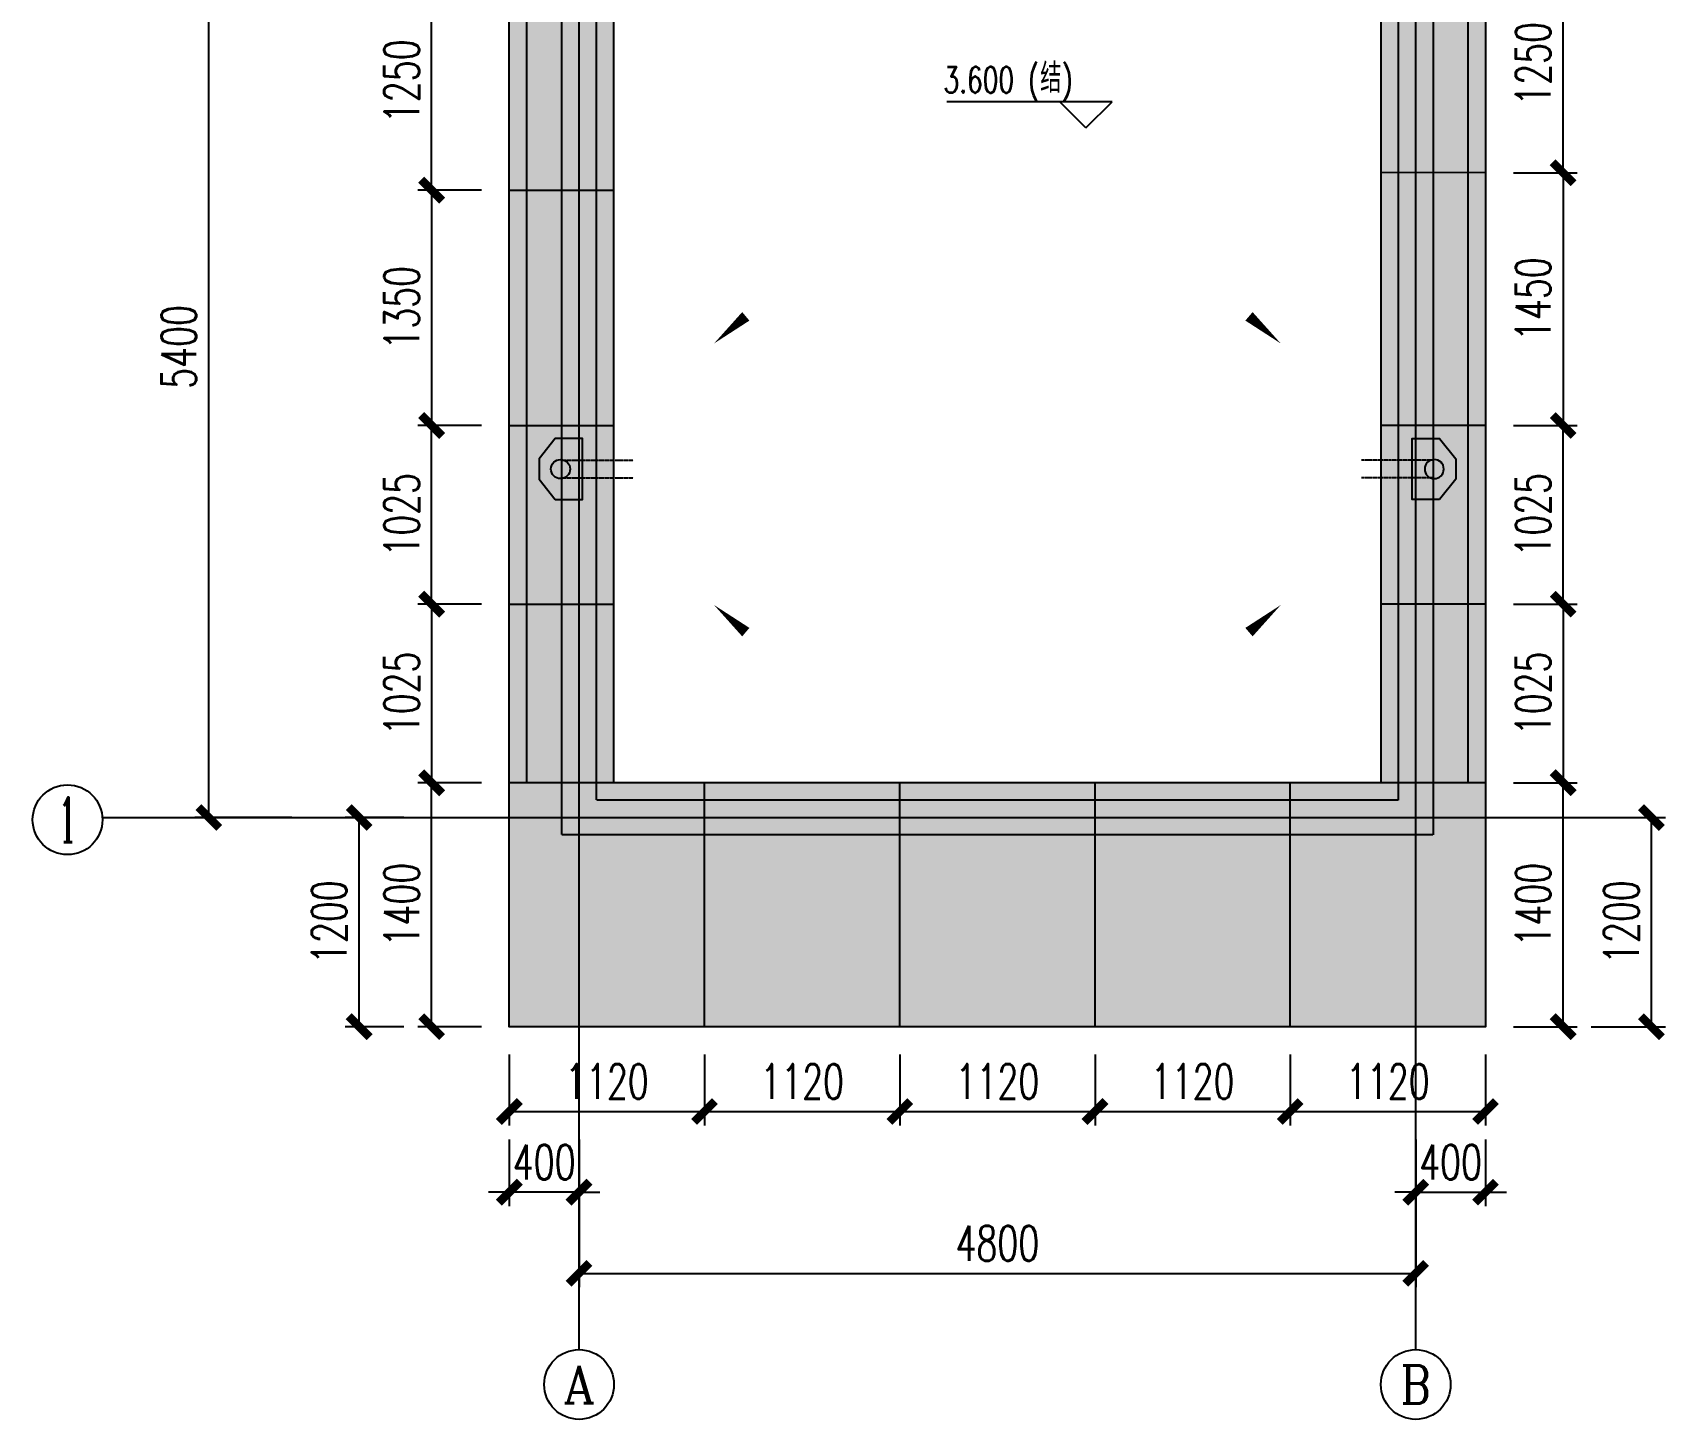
# Model space of a CAD drawing. Extents: x -202236 to 1002404, y -663931 to 1550022.
# Drawn here: x -152950 to -143584, y -348205 to -340249 of the extents above; entities that cross this region are included whole.
import ezdxf
from ezdxf.enums import TextEntityAlignment as Align

# ---------------------------------------------------------------- set-up
doc = ezdxf.new("R2010")
doc.units = 0
doc.linetypes.add('DASH', pattern=[0.35, 0.25, -0.1])
doc.linetypes.add('DOTE', pattern=[2.42, 2, -0.2, 0.02, -0.2])
for name, color, linetype in [('!ZN1-填充-8', 8, 'Continuous'), ('!ZN3-铝板幕墙-3', 3, 'Continuous'), ('A-AXIS-D', 1, 'Continuous'), ('A-AXIS-DOTE', 14, 'DOTE'), ('A-AXIS-ELEV', 4, 'Continuous'), ('A-AXIS-SYMB', 3, 'Continuous'), ('A-DRAIN', 142, 'Continuous'), ('A-SFCE', 30, 'Continuous'), ('DIM', 173, 'Continuous'), ('PUB_TEXT', 7, 'Continuous')]:
    doc.layers.add(name, color=color, linetype=linetype)
doc.styles.add('_TCH_AXIS', font='COMPLEX', dxfattribs={"bigfont": 'GBCBIG'})
doc.styles.add('_TCH_DIM', font='SIMPLEX', dxfattribs={"bigfont": 'GBCBIG'})
doc.styles.add('DHTEXT-1', font='ROMANS.shx', dxfattribs={"width": 0.7, "bigfont": 'CHINESE.shx'})
doc.dimstyles.new('ZN80', dxfattribs={"dimscale": 80, "dimtxt": 2.5, "dimasz": 1.5, "dimexe": 1, "dimexo": 2, "dimgap": 0.9, "dimtad": 1, "dimdec": 0, "dimdsep": 46, "dimtxsty": 'DHTEXT-1', "dimblk": 'ARCHTICK', "dimcen": 2.5, "dimclrd": 173, "dimclre": 173, "dimclrt": 7, "dimazin": 2, "dimtfac": 0.4, "dimtdec": 0, "dimtix": 1, "dimtmove": 2, "dimatfit": 3, "dimfxl": 0, "dimtolj": 1, "dimtzin": 0, "dimarcsym": 0})

# ---------------------------------------------------------------- blocks, each defined once
blk = doc.blocks.new('A$C3AB27A69')
at = {"layer": 'A-DRAIN', "linetype": 'DASH', "ltscale": 0.1}
for points in [[(-50, -20), (-50, 390)], [(50, -20), (50, 390)]]:
    blk.add_lwpolyline(points, dxfattribs=at)
at = {"layer": 'A-DRAIN'}
blk.add_lwpolyline([(175, -57), (175, 100), (-175, 100), (-175, -57), (-58.8, -150), (58.8, -150)], close=True, dxfattribs=at)
blk.add_circle((0.6, -26.6), 55, dxfattribs=at)
blk = doc.blocks.new('_ArchTick')
at = {"color": 0, "linetype": 'ByBlock', "const_width": 0.4}
blk.add_lwpolyline([(-0.5, -0.5), (0.5, 0.5)], dxfattribs=at)
blk = doc.blocks.new('*D296')
at = {"layer": 'Defpoints', "color": 0, "ltscale": 800, "transparency": 16777216}
for p in [(-145735.6, -345952.3), (-144615.6, -345952.3), (-144615.6, -346438.9)]:
    blk.add_point(p, dxfattribs=at)
at = {"layer": 'DIM', "color": 173, "linetype": 'ByBlock', "lineweight": -2, "ltscale": 800, "transparency": 16777216}
for p, q in [((-145735.6, -346112.3), (-145735.6, -346518.9)), ((-144615.6, -346112.3), (-144615.6, -346518.9)), ((-145735.6, -346438.9), (-144615.6, -346438.9))]:
    blk.add_line(p, q, dxfattribs=at)
at = {"layer": 'DIM', "color": 173, "lineweight": -2, "ltscale": 800, "transparency": 16777216, "xscale": 120, "yscale": 120, "zscale": 120, "rotation": 180}
blk.add_blockref('_ArchTick', (-145735.6, -346438.9), dxfattribs=at)
at = {"layer": 'DIM', "color": 173, "lineweight": -2, "ltscale": 800, "transparency": 16777216, "xscale": 120, "yscale": 120, "zscale": 120}
blk.add_blockref('_ArchTick', (-144615.6, -346438.9), dxfattribs=at)
at = {"layer": 'DIM', "color": 7, "ltscale": 800, "transparency": 16777216, "insert": (-145175.6, -346266.9), "char_height": 200, "attachment_point": 5, "style": 'DHTEXT-1'}
blk.add_mtext('\\A1;1120', dxfattribs=at)
blk = doc.blocks.new('*D297')
at = {"layer": 'Defpoints', "color": 0, "ltscale": 800, "transparency": 16777216}
for p in [(-150215.6, -345952.3), (-149095.6, -345952.3), (-149095.6, -346438.9)]:
    blk.add_point(p, dxfattribs=at)
at = {"layer": 'DIM', "color": 173, "linetype": 'ByBlock', "lineweight": -2, "ltscale": 800, "transparency": 16777216}
for p, q in [((-150215.6, -346112.3), (-150215.6, -346518.9)), ((-149095.6, -346112.3), (-149095.6, -346518.9)), ((-150215.6, -346438.9), (-149095.6, -346438.9))]:
    blk.add_line(p, q, dxfattribs=at)
at = {"layer": 'DIM', "color": 173, "lineweight": -2, "ltscale": 800, "transparency": 16777216, "xscale": 120, "yscale": 120, "zscale": 120, "rotation": 180}
blk.add_blockref('_ArchTick', (-150215.6, -346438.9), dxfattribs=at)
at = {"layer": 'DIM', "color": 173, "lineweight": -2, "ltscale": 800, "transparency": 16777216, "xscale": 120, "yscale": 120, "zscale": 120}
blk.add_blockref('_ArchTick', (-149095.6, -346438.9), dxfattribs=at)
at = {"layer": 'DIM', "color": 7, "ltscale": 800, "transparency": 16777216, "insert": (-149655.6, -346266.9), "char_height": 200, "attachment_point": 5, "style": 'DHTEXT-1'}
blk.add_mtext('\\A1;1120', dxfattribs=at)
blk = doc.blocks.new('*D298')
at = {"layer": 'Defpoints', "color": 0, "ltscale": 800, "transparency": 16777216}
for p in [(-149095.6, -345952.3), (-147975.6, -345952.3), (-147975.6, -346438.9)]:
    blk.add_point(p, dxfattribs=at)
at = {"layer": 'DIM', "color": 173, "linetype": 'ByBlock', "lineweight": -2, "ltscale": 800, "transparency": 16777216}
for p, q in [((-149095.6, -346112.3), (-149095.6, -346518.9)), ((-147975.6, -346112.3), (-147975.6, -346518.9)), ((-149095.6, -346438.9), (-147975.6, -346438.9))]:
    blk.add_line(p, q, dxfattribs=at)
at = {"layer": 'DIM', "color": 173, "lineweight": -2, "ltscale": 800, "transparency": 16777216, "xscale": 120, "yscale": 120, "zscale": 120, "rotation": 180}
blk.add_blockref('_ArchTick', (-149095.6, -346438.9), dxfattribs=at)
at = {"layer": 'DIM', "color": 173, "lineweight": -2, "ltscale": 800, "transparency": 16777216, "xscale": 120, "yscale": 120, "zscale": 120}
blk.add_blockref('_ArchTick', (-147975.6, -346438.9), dxfattribs=at)
at = {"layer": 'DIM', "color": 7, "ltscale": 800, "transparency": 16777216, "insert": (-148535.6, -346266.9), "char_height": 200, "attachment_point": 5, "style": 'DHTEXT-1'}
blk.add_mtext('\\A1;1120', dxfattribs=at)
blk = doc.blocks.new('*D299')
at = {"layer": 'Defpoints', "color": 0, "ltscale": 800, "transparency": 16777216}
for p in [(-147975.6, -345952.3), (-146855.6, -345952.3), (-146855.6, -346438.9)]:
    blk.add_point(p, dxfattribs=at)
at = {"layer": 'DIM', "color": 173, "linetype": 'ByBlock', "lineweight": -2, "ltscale": 800, "transparency": 16777216}
for p, q in [((-147975.6, -346112.3), (-147975.6, -346518.9)), ((-146855.6, -346112.3), (-146855.6, -346518.9)), ((-147975.6, -346438.9), (-146855.6, -346438.9))]:
    blk.add_line(p, q, dxfattribs=at)
at = {"layer": 'DIM', "color": 173, "lineweight": -2, "ltscale": 800, "transparency": 16777216, "xscale": 120, "yscale": 120, "zscale": 120, "rotation": 180}
blk.add_blockref('_ArchTick', (-147975.6, -346438.9), dxfattribs=at)
at = {"layer": 'DIM', "color": 173, "lineweight": -2, "ltscale": 800, "transparency": 16777216, "xscale": 120, "yscale": 120, "zscale": 120}
blk.add_blockref('_ArchTick', (-146855.6, -346438.9), dxfattribs=at)
at = {"layer": 'DIM', "color": 7, "ltscale": 800, "transparency": 16777216, "insert": (-147415.6, -346266.9), "char_height": 200, "attachment_point": 5, "style": 'DHTEXT-1'}
blk.add_mtext('\\A1;1120', dxfattribs=at)
blk = doc.blocks.new('*D300')
at = {"layer": 'Defpoints', "color": 0, "ltscale": 800, "transparency": 16777216}
for p in [(-146855.6, -345952.3), (-145735.6, -345952.3), (-145735.6, -346438.9)]:
    blk.add_point(p, dxfattribs=at)
at = {"layer": 'DIM', "color": 173, "linetype": 'ByBlock', "lineweight": -2, "ltscale": 800, "transparency": 16777216}
for p, q in [((-146855.6, -346112.3), (-146855.6, -346518.9)), ((-145735.6, -346112.3), (-145735.6, -346518.9)), ((-146855.6, -346438.9), (-145735.6, -346438.9))]:
    blk.add_line(p, q, dxfattribs=at)
at = {"layer": 'DIM', "color": 173, "lineweight": -2, "ltscale": 800, "transparency": 16777216, "xscale": 120, "yscale": 120, "zscale": 120, "rotation": 180}
blk.add_blockref('_ArchTick', (-146855.6, -346438.9), dxfattribs=at)
at = {"layer": 'DIM', "color": 173, "lineweight": -2, "ltscale": 800, "transparency": 16777216, "xscale": 120, "yscale": 120, "zscale": 120}
blk.add_blockref('_ArchTick', (-145735.6, -346438.9), dxfattribs=at)
at = {"layer": 'DIM', "color": 7, "ltscale": 800, "transparency": 16777216, "insert": (-146295.6, -346266.9), "char_height": 200, "attachment_point": 5, "style": 'DHTEXT-1'}
blk.add_mtext('\\A1;1120', dxfattribs=at)
blk = doc.blocks.new('*D301')
at = {"layer": 'Defpoints', "color": 0, "ltscale": 800, "transparency": 16777216}
for p in [(-150215.6, -346438.9), (-149815.6, -346438.9), (-150215.6, -346901.9)]:
    blk.add_point(p, dxfattribs=at)
at = {"layer": 'DIM', "color": 173, "linetype": 'ByBlock', "lineweight": -2, "ltscale": 800, "transparency": 16777216}
for p, q in [((-150215.6, -346598.9), (-150215.6, -346981.9)), ((-149815.6, -346598.9), (-149815.6, -346981.9)), ((-150215.6, -346901.9), (-150335.6, -346901.9)), ((-149815.6, -346901.9), (-150215.6, -346901.9)), ((-149815.6, -346901.9), (-149695.6, -346901.9))]:
    blk.add_line(p, q, dxfattribs=at)
at = {"layer": 'DIM', "color": 173, "lineweight": -2, "ltscale": 800, "transparency": 16777216, "xscale": 120, "yscale": 120, "zscale": 120}
blk.add_blockref('_ArchTick', (-150215.6, -346901.9), dxfattribs=at)
at = {"layer": 'DIM', "color": 173, "lineweight": -2, "ltscale": 800, "transparency": 16777216, "xscale": 120, "yscale": 120, "zscale": 120, "rotation": 180}
blk.add_blockref('_ArchTick', (-149815.6, -346901.9), dxfattribs=at)
at = {"layer": 'DIM', "color": 7, "ltscale": 800, "transparency": 16777216, "insert": (-150015.6, -346729.9), "char_height": 200, "attachment_point": 5, "style": 'DHTEXT-1'}
blk.add_mtext('\\A1;400', dxfattribs=at)
blk = doc.blocks.new('*D302')
at = {"layer": 'Defpoints', "color": 0, "ltscale": 800, "transparency": 16777216}
for p in [(-145015.6, -346438.9), (-144615.6, -346438.9), (-144615.6, -346901.9)]:
    blk.add_point(p, dxfattribs=at)
at = {"layer": 'DIM', "color": 173, "linetype": 'ByBlock', "lineweight": -2, "ltscale": 800, "transparency": 16777216}
for p, q in [((-145015.6, -346598.9), (-145015.6, -346981.9)), ((-144615.6, -346598.9), (-144615.6, -346981.9)), ((-145015.6, -346901.9), (-145135.6, -346901.9)), ((-145015.6, -346901.9), (-144615.6, -346901.9)), ((-144615.6, -346901.9), (-144495.6, -346901.9))]:
    blk.add_line(p, q, dxfattribs=at)
at = {"layer": 'DIM', "color": 173, "lineweight": -2, "ltscale": 800, "transparency": 16777216, "xscale": 120, "yscale": 120, "zscale": 120}
blk.add_blockref('_ArchTick', (-145015.6, -346901.9), dxfattribs=at)
at = {"layer": 'DIM', "color": 173, "lineweight": -2, "ltscale": 800, "transparency": 16777216, "xscale": 120, "yscale": 120, "zscale": 120, "rotation": 180}
blk.add_blockref('_ArchTick', (-144615.6, -346901.9), dxfattribs=at)
at = {"layer": 'DIM', "color": 7, "ltscale": 800, "transparency": 16777216, "insert": (-144815.6, -346729.9), "char_height": 200, "attachment_point": 5, "style": 'DHTEXT-1'}
blk.add_mtext('\\A1;400', dxfattribs=at)
blk = doc.blocks.new('*D313')
at = {"layer": 'Defpoints', "color": 0, "ltscale": 800, "transparency": 16777216}
for p in [(-144615.6, -341052.9), (-144615.6, -342502.9), (-144170, -342502.9)]:
    blk.add_point(p, dxfattribs=at)
at = {"layer": 'DIM', "color": 173, "linetype": 'ByBlock', "lineweight": -2, "ltscale": 800, "transparency": 16777216}
for p, q in [((-144455.6, -341052.9), (-144090, -341052.9)), ((-144170, -341052.9), (-144170, -342502.9)), ((-144455.6, -342502.9), (-144090, -342502.9))]:
    blk.add_line(p, q, dxfattribs=at)
at = {"layer": 'DIM', "color": 173, "lineweight": -2, "ltscale": 800, "transparency": 16777216, "xscale": 120, "yscale": 120, "zscale": 120}
for p, rotation in [((-144170, -341052.9), 90), ((-144170, -342502.9), 270)]:
    blk.add_blockref('_ArchTick', p, dxfattribs=dict(at, rotation=rotation))
at = {"layer": 'DIM', "color": 7, "ltscale": 800, "transparency": 16777216, "insert": (-144342, -341777.9), "char_height": 200, "attachment_point": 5, "rotation": 90, "style": 'DHTEXT-1'}
blk.add_mtext('\\A1;1450', dxfattribs=at)
blk = doc.blocks.new('*D314')
at = {"layer": 'Defpoints', "color": 0, "ltscale": 800, "transparency": 16777216}
for p in [(-144615.6, -339802.9), (-144170, -339802.9), (-144615.6, -341052.9)]:
    blk.add_point(p, dxfattribs=at)
at = {"layer": 'DIM', "color": 173, "linetype": 'ByBlock', "lineweight": -2, "ltscale": 800, "transparency": 16777216}
for p, q in [((-144455.6, -339802.9), (-144090, -339802.9)), ((-144170, -341052.9), (-144170, -339802.9)), ((-144455.6, -341052.9), (-144090, -341052.9))]:
    blk.add_line(p, q, dxfattribs=at)
at = {"layer": 'DIM', "color": 173, "lineweight": -2, "ltscale": 800, "transparency": 16777216, "xscale": 120, "yscale": 120, "zscale": 120}
for p, rotation in [((-144170, -339802.9), 90), ((-144170, -341052.9), 270)]:
    blk.add_blockref('_ArchTick', p, dxfattribs=dict(at, rotation=rotation))
at = {"layer": 'DIM', "color": 7, "ltscale": 800, "transparency": 16777216, "insert": (-144342, -340427.9), "char_height": 200, "attachment_point": 5, "rotation": 90, "style": 'DHTEXT-1'}
blk.add_mtext('\\A1;1250', dxfattribs=at)
blk = doc.blocks.new('*D320')
at = {"layer": 'Defpoints', "color": 0, "ltscale": 800, "transparency": 16777216}
for p in [(-144615.6, -342502.9), (-144170, -342502.9), (-144615.6, -343527.9)]:
    blk.add_point(p, dxfattribs=at)
at = {"layer": 'DIM', "color": 173, "linetype": 'ByBlock', "lineweight": -2, "ltscale": 800, "transparency": 16777216}
for p, q in [((-144455.6, -342502.9), (-144090, -342502.9)), ((-144170, -343527.9), (-144170, -342502.9)), ((-144455.6, -343527.9), (-144090, -343527.9))]:
    blk.add_line(p, q, dxfattribs=at)
at = {"layer": 'DIM', "color": 173, "lineweight": -2, "ltscale": 800, "transparency": 16777216, "xscale": 120, "yscale": 120, "zscale": 120}
for p, rotation in [((-144170, -342502.9), 90), ((-144170, -343527.9), 270)]:
    blk.add_blockref('_ArchTick', p, dxfattribs=dict(at, rotation=rotation))
at = {"layer": 'DIM', "color": 7, "ltscale": 800, "transparency": 16777216, "insert": (-144342, -343015.4), "char_height": 200, "attachment_point": 5, "rotation": 90, "style": 'DHTEXT-1'}
blk.add_mtext('\\A1;1025', dxfattribs=at)
blk = doc.blocks.new('*D350')
at = {"layer": 'Defpoints', "color": 0, "ltscale": 800, "transparency": 16777216}
for p in [(-150661.1, -344552.3), (-150215.6, -344552.3), (-150215.6, -345952.3)]:
    blk.add_point(p, dxfattribs=at)
at = {"layer": 'DIM', "color": 173, "linetype": 'ByBlock', "lineweight": -2, "ltscale": 800, "transparency": 16777216}
for p, q in [((-150375.6, -344552.3), (-150741.1, -344552.3)), ((-150661.1, -345952.3), (-150661.1, -344552.3)), ((-150375.6, -345952.3), (-150741.1, -345952.3))]:
    blk.add_line(p, q, dxfattribs=at)
at = {"layer": 'DIM', "color": 173, "lineweight": -2, "ltscale": 800, "transparency": 16777216, "xscale": 120, "yscale": 120, "zscale": 120}
for p, rotation in [((-150661.1, -344552.3), 90), ((-150661.1, -345952.3), 270)]:
    blk.add_blockref('_ArchTick', p, dxfattribs=dict(at, rotation=rotation))
at = {"layer": 'DIM', "color": 7, "ltscale": 800, "transparency": 16777216, "insert": (-150833.1, -345252.3), "char_height": 200, "attachment_point": 5, "rotation": 90, "style": 'DHTEXT-1'}
blk.add_mtext('\\A1;1400', dxfattribs=at)
blk = doc.blocks.new('*D351')
at = {"layer": 'Defpoints', "color": 0, "ltscale": 800, "transparency": 16777216}
for p in [(-150661.1, -342502.9), (-150215.6, -342502.9), (-150215.6, -343527.9)]:
    blk.add_point(p, dxfattribs=at)
at = {"layer": 'DIM', "color": 173, "linetype": 'ByBlock', "lineweight": -2, "ltscale": 800, "transparency": 16777216}
for p, q in [((-150375.6, -342502.9), (-150741.1, -342502.9)), ((-150661.1, -343527.9), (-150661.1, -342502.9)), ((-150375.6, -343527.9), (-150741.1, -343527.9))]:
    blk.add_line(p, q, dxfattribs=at)
at = {"layer": 'DIM', "color": 173, "lineweight": -2, "ltscale": 800, "transparency": 16777216, "xscale": 120, "yscale": 120, "zscale": 120}
for p, rotation in [((-150661.1, -342502.9), 90), ((-150661.1, -343527.9), 270)]:
    blk.add_blockref('_ArchTick', p, dxfattribs=dict(at, rotation=rotation))
at = {"layer": 'DIM', "color": 7, "ltscale": 800, "transparency": 16777216, "insert": (-150833.1, -343015.4), "char_height": 200, "attachment_point": 5, "rotation": 90, "style": 'DHTEXT-1'}
blk.add_mtext('\\A1;1025', dxfattribs=at)
blk = doc.blocks.new('*D352')
at = {"layer": 'Defpoints', "color": 0, "ltscale": 800, "transparency": 16777216}
for p in [(-150215.6, -341152.9), (-150661.1, -342502.9), (-150215.6, -342502.9)]:
    blk.add_point(p, dxfattribs=at)
at = {"layer": 'DIM', "color": 173, "linetype": 'ByBlock', "lineweight": -2, "ltscale": 800, "transparency": 16777216}
for p, q in [((-150375.6, -341152.9), (-150741.1, -341152.9)), ((-150661.1, -341152.9), (-150661.1, -342502.9)), ((-150375.6, -342502.9), (-150741.1, -342502.9))]:
    blk.add_line(p, q, dxfattribs=at)
at = {"layer": 'DIM', "color": 173, "lineweight": -2, "ltscale": 800, "transparency": 16777216, "xscale": 120, "yscale": 120, "zscale": 120}
for p, rotation in [((-150661.1, -341152.9), 90), ((-150661.1, -342502.9), 270)]:
    blk.add_blockref('_ArchTick', p, dxfattribs=dict(at, rotation=rotation))
at = {"layer": 'DIM', "color": 7, "ltscale": 800, "transparency": 16777216, "insert": (-150833.1, -341827.9), "char_height": 200, "attachment_point": 5, "rotation": 90, "style": 'DHTEXT-1'}
blk.add_mtext('\\A1;1350', dxfattribs=at)
blk = doc.blocks.new('*D353')
at = {"layer": 'Defpoints', "color": 0, "ltscale": 800, "transparency": 16777216}
for p in [(-150661.1, -339902.9), (-150215.6, -339902.9), (-150215.6, -341152.9)]:
    blk.add_point(p, dxfattribs=at)
at = {"layer": 'DIM', "color": 173, "linetype": 'ByBlock', "lineweight": -2, "ltscale": 800, "transparency": 16777216}
for p, q in [((-150375.6, -339902.9), (-150741.1, -339902.9)), ((-150661.1, -341152.9), (-150661.1, -339902.9)), ((-150375.6, -341152.9), (-150741.1, -341152.9))]:
    blk.add_line(p, q, dxfattribs=at)
at = {"layer": 'DIM', "color": 173, "lineweight": -2, "ltscale": 800, "transparency": 16777216, "xscale": 120, "yscale": 120, "zscale": 120}
for p, rotation in [((-150661.1, -339902.9), 90), ((-150661.1, -341152.9), 270)]:
    blk.add_blockref('_ArchTick', p, dxfattribs=dict(at, rotation=rotation))
at = {"layer": 'DIM', "color": 7, "ltscale": 800, "transparency": 16777216, "insert": (-150833.1, -340527.9), "char_height": 200, "attachment_point": 5, "rotation": 90, "style": 'DHTEXT-1'}
blk.add_mtext('\\A1;1250', dxfattribs=at)
blk = doc.blocks.new('*D354')
at = {"layer": 'Defpoints', "color": 0, "ltscale": 800, "transparency": 16777216}
for p in [(-151076.8, -344752.3), (-150661.1, -344752.3), (-150661.1, -345952.3)]:
    blk.add_point(p, dxfattribs=at)
at = {"layer": 'DIM', "color": 173, "linetype": 'ByBlock', "lineweight": -2, "ltscale": 800, "transparency": 16777216}
for p, q in [((-150821.1, -344752.3), (-151156.8, -344752.3)), ((-151076.8, -345952.3), (-151076.8, -344752.3)), ((-150821.1, -345952.3), (-151156.8, -345952.3))]:
    blk.add_line(p, q, dxfattribs=at)
at = {"layer": 'DIM', "color": 173, "lineweight": -2, "ltscale": 800, "transparency": 16777216, "xscale": 120, "yscale": 120, "zscale": 120}
for p, rotation in [((-151076.8, -344752.3), 90), ((-151076.8, -345952.3), 270)]:
    blk.add_blockref('_ArchTick', p, dxfattribs=dict(at, rotation=rotation))
at = {"layer": 'DIM', "color": 7, "ltscale": 800, "transparency": 16777216, "insert": (-151248.8, -345352.3), "char_height": 200, "attachment_point": 5, "rotation": 90, "style": 'DHTEXT-1'}
blk.add_mtext('\\A1;1200', dxfattribs=at)
blk = doc.blocks.new('*D355')
at = {"layer": 'Defpoints', "color": 0, "ltscale": 800, "transparency": 16777216}
for p in [(-150215.6, -343527.9), (-150661.1, -344552.7), (-150215.6, -344552.7)]:
    blk.add_point(p, dxfattribs=at)
at = {"layer": 'DIM', "color": 173, "linetype": 'ByBlock', "lineweight": -2, "ltscale": 800, "transparency": 16777216}
for p, q in [((-150375.6, -343527.9), (-150741.1, -343527.9)), ((-150661.1, -343527.9), (-150661.1, -344552.7)), ((-150375.6, -344552.7), (-150741.1, -344552.7))]:
    blk.add_line(p, q, dxfattribs=at)
at = {"layer": 'DIM', "color": 173, "lineweight": -2, "ltscale": 800, "transparency": 16777216, "xscale": 120, "yscale": 120, "zscale": 120}
for p, rotation in [((-150661.1, -343527.9), 90), ((-150661.1, -344552.7), 270)]:
    blk.add_blockref('_ArchTick', p, dxfattribs=dict(at, rotation=rotation))
at = {"layer": 'DIM', "color": 7, "ltscale": 800, "transparency": 16777216, "insert": (-150833.1, -344040.3), "char_height": 200, "attachment_point": 5, "rotation": 90, "style": 'DHTEXT-1'}
blk.add_mtext('\\A1;1025', dxfattribs=at)
blk = doc.blocks.new('*D357')
at = {"layer": 'Defpoints', "color": 0, "ltscale": 800, "transparency": 16777216}
for p in [(-144615.6, -344552.3), (-144170, -344552.3), (-144615.6, -345952.3)]:
    blk.add_point(p, dxfattribs=at)
at = {"layer": 'DIM', "color": 173, "linetype": 'ByBlock', "lineweight": -2, "ltscale": 800, "transparency": 16777216}
for p, q in [((-144455.6, -344552.3), (-144090, -344552.3)), ((-144170, -345952.3), (-144170, -344552.3)), ((-144455.6, -345952.3), (-144090, -345952.3))]:
    blk.add_line(p, q, dxfattribs=at)
at = {"layer": 'DIM', "color": 173, "lineweight": -2, "ltscale": 800, "transparency": 16777216, "xscale": 120, "yscale": 120, "zscale": 120}
for p, rotation in [((-144170, -344552.3), 90), ((-144170, -345952.3), 270)]:
    blk.add_blockref('_ArchTick', p, dxfattribs=dict(at, rotation=rotation))
at = {"layer": 'DIM', "color": 7, "ltscale": 800, "transparency": 16777216, "insert": (-144342, -345252.3), "char_height": 200, "attachment_point": 5, "rotation": 90, "style": 'DHTEXT-1'}
blk.add_mtext('\\A1;1400', dxfattribs=at)
blk = doc.blocks.new('*D356')
at = {"layer": 'Defpoints', "color": 0, "ltscale": 800, "transparency": 16777216}
for p in [(-144615.6, -343527.9), (-144615.6, -344552.7), (-144170, -344552.7)]:
    blk.add_point(p, dxfattribs=at)
at = {"layer": 'DIM', "color": 173, "linetype": 'ByBlock', "lineweight": -2, "ltscale": 800, "transparency": 16777216}
for p, q in [((-144455.6, -343527.9), (-144090, -343527.9)), ((-144170, -343527.9), (-144170, -344552.7)), ((-144455.6, -344552.7), (-144090, -344552.7))]:
    blk.add_line(p, q, dxfattribs=at)
at = {"layer": 'DIM', "color": 173, "lineweight": -2, "ltscale": 800, "transparency": 16777216, "xscale": 120, "yscale": 120, "zscale": 120}
for p, rotation in [((-144170, -343527.9), 90), ((-144170, -344552.7), 270)]:
    blk.add_blockref('_ArchTick', p, dxfattribs=dict(at, rotation=rotation))
at = {"layer": 'DIM', "color": 7, "ltscale": 800, "transparency": 16777216, "insert": (-144342, -344040.3), "char_height": 200, "attachment_point": 5, "rotation": 90, "style": 'DHTEXT-1'}
blk.add_mtext('\\A1;1025', dxfattribs=at)
blk = doc.blocks.new('*D360')
at = {"layer": 'Defpoints', "color": 0, "ltscale": 800, "transparency": 16777216}
for p in [(-144170, -344752.3), (-143663.6, -344752.3), (-144170, -345952.3)]:
    blk.add_point(p, dxfattribs=at)
at = {"layer": 'DIM', "color": 173, "linetype": 'ByBlock', "lineweight": -2, "ltscale": 800, "transparency": 16777216}
for p, q in [((-144010, -344752.3), (-143583.6, -344752.3)), ((-143663.6, -345952.3), (-143663.6, -344752.3)), ((-144010, -345952.3), (-143583.6, -345952.3))]:
    blk.add_line(p, q, dxfattribs=at)
at = {"layer": 'DIM', "color": 173, "lineweight": -2, "ltscale": 800, "transparency": 16777216, "xscale": 120, "yscale": 120, "zscale": 120}
for p, rotation in [((-143663.6, -344752.3), 90), ((-143663.6, -345952.3), 270)]:
    blk.add_blockref('_ArchTick', p, dxfattribs=dict(at, rotation=rotation))
at = {"layer": 'DIM', "color": 7, "ltscale": 800, "transparency": 16777216, "insert": (-143835.6, -345352.3), "char_height": 200, "attachment_point": 5, "rotation": 90, "style": 'DHTEXT-1'}
blk.add_mtext('\\A1;1200', dxfattribs=at)
blk = doc.blocks.new('*D367')
at = {"layer": 'Defpoints', "color": 0, "ltscale": 800, "transparency": 16777216}
for p in [(-2124, 5400), (-1488, 5400), (-1488, 0)]:
    blk.add_point(p, dxfattribs=at)
at = {"layer": 'DIM', "color": 173, "linetype": 'ByBlock', "lineweight": -2, "ltscale": 800, "transparency": 16777216}
for p, q in [((-1648, 5400), (-2204, 5400)), ((-2124, 0), (-2124, 5400)), ((-1648, 0), (-2204, 0))]:
    blk.add_line(p, q, dxfattribs=at)
at = {"layer": 'DIM', "color": 173, "lineweight": -2, "ltscale": 800, "transparency": 16777216, "xscale": 120, "yscale": 120, "zscale": 120}
for p, rotation in [((-2124, 5400), 90), ((-2124, 0), 270)]:
    blk.add_blockref('_ArchTick', p, dxfattribs=dict(at, rotation=rotation))
at = {"layer": 'DIM', "color": 7, "ltscale": 800, "transparency": 16777216, "insert": (-2296, 2700), "char_height": 200, "attachment_point": 5, "rotation": 90, "style": 'DHTEXT-1'}
blk.add_mtext('\\A1;5400', dxfattribs=at)
blk = doc.blocks.new('*D369')
at = {"layer": 'Defpoints', "color": 0, "ltscale": 800, "transparency": 16777216}
for p in [(0, -2065.5), (4800, -2065.5), (4800, -2615.2)]:
    blk.add_point(p, dxfattribs=at)
at = {"layer": 'DIM', "color": 173, "linetype": 'ByBlock', "lineweight": -2, "ltscale": 800, "transparency": 16777216}
for p, q in [((0, -2225.5), (0, -2695.2)), ((4800, -2225.5), (4800, -2695.2)), ((0, -2615.2), (4800, -2615.2))]:
    blk.add_line(p, q, dxfattribs=at)
at = {"layer": 'DIM', "color": 173, "lineweight": -2, "ltscale": 800, "transparency": 16777216, "xscale": 120, "yscale": 120, "zscale": 120, "rotation": 180}
blk.add_blockref('_ArchTick', (0, -2615.2), dxfattribs=at)
at = {"layer": 'DIM', "color": 173, "lineweight": -2, "ltscale": 800, "transparency": 16777216, "xscale": 120, "yscale": 120, "zscale": 120}
blk.add_blockref('_ArchTick', (4800, -2615.2), dxfattribs=at)
at = {"layer": 'DIM', "color": 7, "ltscale": 800, "transparency": 16777216, "insert": (2400, -2443.2), "char_height": 200, "attachment_point": 5, "style": 'DHTEXT-1'}
blk.add_mtext('\\A1;4800', dxfattribs=at)
blk = doc.blocks.new('A$C3a9aaf75')
at = {"layer": 'A-AXIS-D'}
for centre in [(-2934.6, -12.8), (0, -3253), (4800, -3253)]:
    blk.add_circle(centre, 200, dxfattribs=at)
at = {"layer": 'A-AXIS-DOTE'}
for p, q in [((0, -3053), (0, 14488.9)), ((4800, -3053), (4800, 14488.9)), ((-2735, 0), (6152, 0))]:
    blk.add_line(p, q, dxfattribs=at)
at = {"layer": 'PUB_TEXT', "style": '_TCH_AXIS'}
for s, height, p, p2 in [('1', 257.4, (-2989.8, -141.4), (-2879.5, -141.4)), ('A', 212.6, (-91.1, -3359.2), (91.1, -3359.2)), ('B', 217.6, (4711.9, -3361.8), (4888.1, -3361.8))]:
    blk.add_text(s, height=height, dxfattribs=at).set_placement(p, p2, align=Align.FIT)
at = {"layer": 'DIM', "ltscale": 800}
for p1, p2, distance, picture, middle in [((-1488, 0), (-1488, 5400), 636, '*D367', (-2296, 2700)), ((0, -2065.5), (4800, -2065.5), -549.7, '*D369', (2400, -2443.2))]:
    dim = blk.add_aligned_dim(p1=p1, p2=p2, distance=distance, dimstyle='ZN80', dxfattribs=at)
    dim.commit()
    dim.dimension.update_dxf_attribs({"geometry": picture, "text_midpoint": middle})

msp = doc.modelspace()

# ---------------------------------------------------------------- hatches: boundary and pattern name
at = {"layer": '!ZN1-填充-8'}
h = msp.add_hatch(dxfattribs=at)
h.set_pattern_fill('DOTS', color=141, scale=80, style=0)
h.set_pattern_definition([(0, (-27476.33, -27811.82), (63.5, 127), [0, -127])])
h.paths.add_polyline_path([(-150215.56, -332552.62), (-144615.56, -332552.62), (-144615.4, -335352.28), (-149615.23, -335352.28), (-149615.23, -344552.28), (-145215.56, -344552.28), (-145215.56, -335352.28), (-144615.56, -335302.62), (-144615.56, -345952.28), (-150215.56, -345952.28)])

# ---------------------------------------------------------------- linework, layer by layer
at = {"layer": '!ZN3-铝板幕墙-3'}
for p, q in [((-150115.56, -344552.86), (-150115.56, -334952.86)), ((-144715.56, -344552.86), (-144715.56, -334952.86)), ((-144615.56, -341052.85), (-145215.56, -341052.27)), ((-150215.56, -341152.86), (-149615.23, -341152.86)), ((-150215.56, -342502.85), (-149615.23, -342502.85)), ((-144610.06, -342502.85), (-145210.06, -342502.27)), ((-150215.56, -343527.85), (-149615.23, -343527.85)), ((-144615.56, -343527.85), (-145215.56, -343527.27)), ((-149615.23, -344552.28), (-150215.56, -344552.28)), ((-149095.56, -345952.28), (-149095.56, -344552.28)), ((-147975.56, -345952.28), (-147975.56, -344552.28)), ((-146855.56, -345952.28), (-146855.56, -344552.28)), ((-145735.56, -345952.28), (-145735.56, -344552.28)), ((-144615.56, -344552.86), (-145215.56, -344552.28))]:
    msp.add_line(p, q, dxfattribs=at)
for points in [[(-150215.56, -332552.62), (-144615.56, -332552.62), (-144615.56, -345952.28), (-150215.56, -345952.28)], [(-145215.56, -344552.28), (-149615.23, -344552.28), (-149615.23, -335352.28), (-145215.56, -335352.28)]]:
    msp.add_lwpolyline(points, close=True, dxfattribs=at)
at = {"layer": 'A-AXIS-ELEV'}
for p, q in [((-146757.26, -340645.95), (-147706.33, -340645.95)), ((-146907.26, -340795.95), (-147057.26, -340645.95)), ((-146907.26, -340795.95), (-146757.26, -340645.95))]:
    msp.add_line(p, q, dxfattribs=at)
at = {"layer": 'A-AXIS-SYMB'}
for points in [[(-148081.38, -341212.62, 0, 0, 0), (-149041.38, -342032.62, 0, 64, 0), (-148858.89, -341876.74, 0, 0, 0)], [(-146749.74, -341212.62, 0, 0, 0), (-145789.74, -342032.62, 0, 64, 0), (-145972.23, -341876.74, 0, 0, 0)], [(-148081.38, -344352.62, 0, 0, 0), (-149041.38, -343532.62, 0, 64, 0), (-148858.89, -343688.49, 0, 0, 0)], [(-146749.74, -344352.62, 0, 0, 0), (-145789.74, -343532.62, 0, 64, 0), (-145972.23, -343688.49, 0, 0, 0)]]:
    msp.add_lwpolyline(points, format="xyseb", dxfattribs=at)
at = {"layer": 'A-SFCE', "color": 8, "linetype": 'DASH'}
for points in [[(-144915.56, -344852.28), (-149915.23, -344852.28), (-149915.23, -335052.28), (-144915.56, -335052.28)], [(-145115.56, -344652.28), (-149715.23, -344652.28), (-149715.23, -335252.28), (-145115.56, -335252.28)]]:
    msp.add_lwpolyline(points, close=True, dxfattribs=at)

# ---------------------------------------------------------------- block references
at = {"layer": 'A-AXIS-D', "ltscale": 800}
msp.add_blockref('A$C3a9aaf75', (-149815.56, -344752.28), dxfattribs=at)
at = {"layer": 'A-DRAIN', "rotation": 270}
msp.add_blockref('A$C3AB27A69', (-149895.23, -342752.28), dxfattribs=at)
at = {"layer": 'A-DRAIN', "xscale": -1, "rotation": 90}
msp.add_blockref('A$C3AB27A69', (-144935.88, -342752.28), dxfattribs=at)

# ---------------------------------------------------------------- texts
at = {"layer": 'PUB_TEXT', "style": '_TCH_DIM', "width": 0.705882}
for s, p in [('3.600', (-147724.87, -340593.45)), ('(', (-147239.87, -340593.45)), (')', (-147047, -340593.45))]:
    msp.add_text(s, height=148.75, dxfattribs=at).set_placement(p)
at = {"layer": 'PUB_TEXT', "style": '_TCH_DIM'}
msp.add_text('结', height=168.79, dxfattribs=at).set_placement((-147169.87, -340593.45))

# ---------------------------------------------------------------- dimensions: what is measured, and where the dimension line sits
at = {"layer": 'DIM', "ltscale": 800}
for base, p1, p2, angle, picture, middle in [((-144169.98, -339802.86), (-144615.56, -341052.85), (-144615.56, -339802.86), 90, '*D314', (-144341.98, -340427.85)), ((-150661.14, -339902.86), (-150215.56, -341152.86), (-150215.56, -339902.86), 270, '*D353', (-150833.14, -340527.86)), ((-144169.98, -342502.85), (-144615.56, -341052.85), (-144615.56, -342502.85), 90, '*D313', (-144341.98, -341777.85)), ((-150661.14, -342502.85), (-150215.56, -341152.86), (-150215.56, -342502.85), 270, '*D352', (-150833.14, -341827.85)), ((-150661.14, -342502.85), (-150215.56, -343527.85), (-150215.56, -342502.85), 270, '*D351', (-150833.14, -343015.35)), ((-144169.98, -342502.85), (-144615.56, -343527.85), (-144615.56, -342502.85), 90, '*D320', (-144341.98, -343015.35)), ((-150661.14, -344552.68), (-150215.56, -343527.85), (-150215.56, -344552.68), 270, '*D355', (-150833.14, -344040.27)), ((-144169.98, -344552.68), (-144615.56, -343527.85), (-144615.56, -344552.68), 270, '*D356', (-144341.98, -344040.27)), ((-150661.14, -344552.28), (-150215.56, -345952.28), (-150215.56, -344552.28), 270, '*D350', (-150833.14, -345252.28)), ((-144169.98, -344552.28), (-144615.56, -345952.28), (-144615.56, -344552.28), 270, '*D357', (-144341.98, -345252.28)), ((-151076.77, -344752.28), (-150661.14, -345952.28), (-150661.14, -344752.28), 90, '*D354', (-151248.77, -345352.28)), ((-143663.6, -344752.28), (-144169.98, -345952.28), (-144169.98, -344752.28), 90, '*D360', (-143835.6, -345352.28))]:
    dim = msp.add_linear_dim(base=base, p1=p1, p2=p2, angle=angle, dimstyle='ZN80', dxfattribs=at)
    dim.commit()
    dim.dimension.update_dxf_attribs({"geometry": picture, "text_midpoint": middle})
for base, p1, p2, picture, middle in [((-149095.56, -346438.88), (-150215.56, -345952.28), (-149095.56, -345952.28), '*D297', (-149655.56, -346266.88)), ((-147975.56, -346438.88), (-149095.56, -345952.28), (-147975.56, -345952.28), '*D298', (-148535.56, -346266.88)), ((-146855.56, -346438.88), (-147975.56, -345952.28), (-146855.56, -345952.28), '*D299', (-147415.56, -346266.88)), ((-145735.56, -346438.88), (-146855.56, -345952.28), (-145735.56, -345952.28), '*D300', (-146295.56, -346266.88)), ((-144615.56, -346438.88), (-145735.56, -345952.28), (-144615.56, -345952.28), '*D296', (-145175.56, -346266.88)), ((-150215.56, -346901.92), (-149815.56, -346438.88), (-150215.56, -346438.88), '*D301', (-150015.56, -346729.92)), ((-144615.56, -346901.92), (-145015.56, -346438.88), (-144615.56, -346438.88), '*D302', (-144815.56, -346729.92))]:
    dim = msp.add_linear_dim(base=base, p1=p1, p2=p2, dimstyle='ZN80', dxfattribs=at)
    dim.commit()
    dim.dimension.update_dxf_attribs({"geometry": picture, "text_midpoint": middle})

doc.saveas('drawing.dxf')
